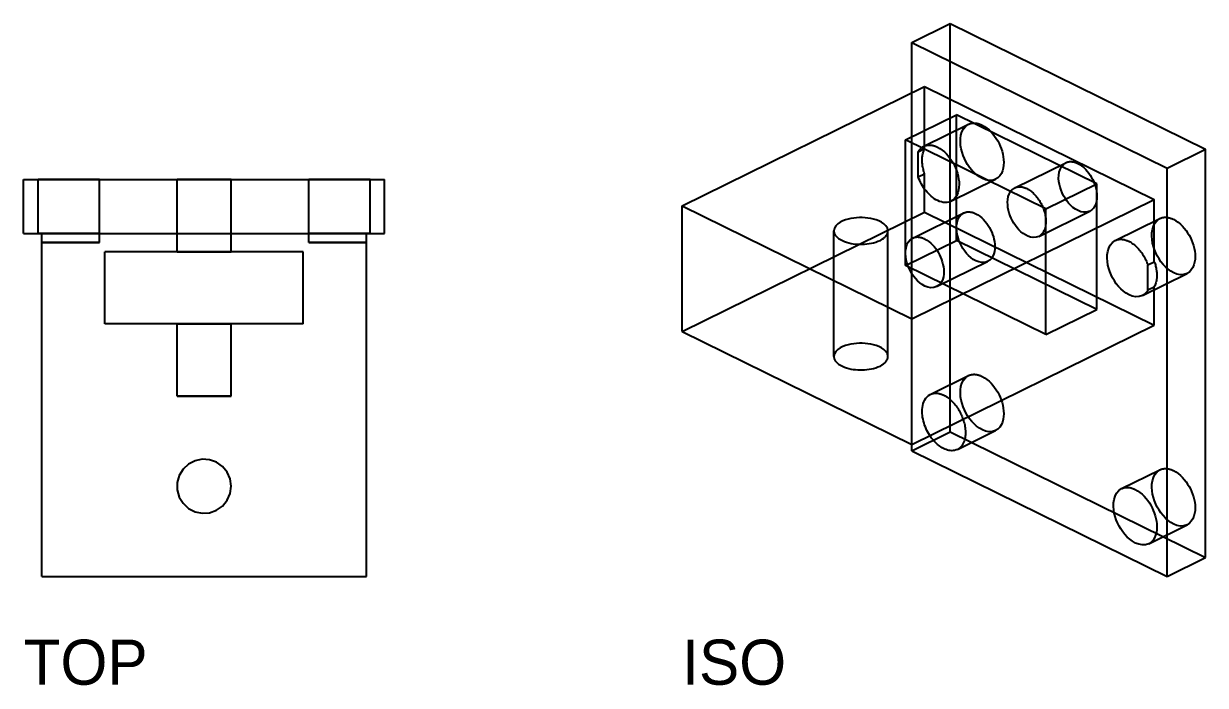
# Model space of a CAD drawing. Header units: millimetres. Extents: x 0 to 275, y -45 to 73.
# Drawn here: x 0 to 65.5, y 36.5 to 73.1 of the extents above; entities that cross this region are included whole.
import ezdxf

# ---------------------------------------------------------------- set-up
doc = ezdxf.new("R2010")
doc.units = ezdxf.units.MM
for name, color, linetype in [('ISO_HIDDEN', 8, 'CONTINUOUS'), ('ISO_VISIBLE', 7, 'Continuous'), ('TOP_HIDDEN', 8, 'CONTINUOUS'), ('TOP_VISIBLE', 7, 'Continuous')]:
    doc.layers.add(name, color=color, linetype=linetype)

msp = doc.modelspace()

# ---------------------------------------------------------------- linework, layer by layer
at = {"layer": 'ISO_HIDDEN'}
for points in [[(51.349, 50.508), (51.349, 73.138)], [(49.935, 66.209), (49.935, 69.656)], [(49.228, 49.811), (49.228, 69.308)], [(49.891, 66.342), (52.366, 67.56)], [(53.868, 64.51), (53.688, 64.452), (53.498, 64.444), (53.311, 64.479), (53.134, 64.547), (52.968, 64.64), (52.814, 64.752), (52.673, 64.879), (52.543, 65.018), (52.424, 65.167), (52.317, 65.324), (52.222, 65.489), (52.138, 65.659), (52.066, 65.835), (52.006, 66.016), (51.961, 66.2), (51.93, 66.388), (51.916, 66.578), (51.921, 66.768), (51.948, 66.956), (52.002, 67.138), (52.088, 67.307), (52.21, 67.453), (52.366, 67.56)], [(52.366, 67.56), (52.397, 67.575), (52.428, 67.587), (52.46, 67.598), (52.493, 67.607), (52.526, 67.615), (52.559, 67.621), (52.593, 67.625), (52.627, 67.628), (52.661, 67.629), (52.695, 67.629), (52.729, 67.627), (52.762, 67.624), (52.796, 67.619), (52.829, 67.614), (52.862, 67.607), (52.895, 67.599), (52.928, 67.59), (52.96, 67.579), (52.992, 67.568), (53.024, 67.556), (53.055, 67.543), (53.086, 67.53), (53.117, 67.515)], [(53.117, 67.515), (53.253, 67.438), (53.381, 67.349), (53.501, 67.248), (53.613, 67.139), (53.717, 67.022), (53.813, 66.899), (53.901, 66.77), (53.982, 66.637), (54.055, 66.498), (54.12, 66.356), (54.177, 66.211), (54.225, 66.062), (54.265, 65.911), (54.294, 65.757), (54.312, 65.602), (54.319, 65.446), (54.312, 65.29), (54.29, 65.135), (54.25, 64.984), (54.19, 64.84), (54.107, 64.708), (53.999, 64.595), (53.868, 64.51)], [(48.874, 59.734), (48.874, 66.697)], [(49.581, 66.035), (49.591, 66.052), (49.601, 66.069), (49.611, 66.085), (49.622, 66.101), (49.632, 66.117), (49.644, 66.132), (49.655, 66.148), (49.668, 66.163), (49.68, 66.177), (49.693, 66.192), (49.706, 66.206), (49.72, 66.22), (49.733, 66.233), (49.748, 66.246), (49.762, 66.258), (49.777, 66.27), (49.793, 66.282), (49.808, 66.293), (49.824, 66.304), (49.841, 66.314), (49.857, 66.324), (49.874, 66.333), (49.891, 66.342)], [(49.581, 66.035), (49.935, 66.209)], [(49.935, 64.817), (49.915, 64.876), (49.896, 64.935), (49.879, 64.995), (49.863, 65.055), (49.848, 65.115), (49.835, 65.176), (49.824, 65.238), (49.814, 65.299), (49.806, 65.361), (49.8, 65.423), (49.796, 65.485), (49.794, 65.547), (49.794, 65.609), (49.796, 65.672), (49.8, 65.734), (49.807, 65.796), (49.816, 65.857), (49.828, 65.918), (49.843, 65.979), (49.861, 66.038), (49.882, 66.097), (49.907, 66.154), (49.935, 66.209)], [(49.891, 66.342), (49.922, 66.356), (49.953, 66.369), (49.986, 66.379), (50.018, 66.389), (50.051, 66.396), (50.085, 66.402), (50.118, 66.406), (50.152, 66.409), (50.186, 66.41), (50.22, 66.41), (50.254, 66.408), (50.287, 66.405), (50.321, 66.401), (50.354, 66.395), (50.388, 66.388), (50.421, 66.38), (50.453, 66.371), (50.486, 66.361), (50.518, 66.35), (50.549, 66.338), (50.581, 66.325), (50.612, 66.311), (50.642, 66.296)], [(50.642, 66.296), (50.778, 66.22), (50.906, 66.13), (51.026, 66.03), (51.138, 65.921), (51.242, 65.804), (51.338, 65.681), (51.427, 65.552), (51.507, 65.418), (51.58, 65.28), (51.645, 65.138), (51.702, 64.992), (51.751, 64.843), (51.79, 64.692), (51.819, 64.539), (51.838, 64.383), (51.844, 64.227), (51.837, 64.071), (51.815, 63.916), (51.775, 63.765), (51.715, 63.621), (51.632, 63.489), (51.524, 63.377), (51.393, 63.292)], [(49.581, 64.643), (49.581, 66.035)], [(57.758, 65.431), (57.785, 65.444), (57.813, 65.455), (57.841, 65.465), (57.87, 65.473), (57.899, 65.479), (57.928, 65.485), (57.958, 65.488), (57.988, 65.491), (58.018, 65.492), (58.048, 65.491), (58.078, 65.49), (58.107, 65.487), (58.137, 65.483), (58.166, 65.478), (58.196, 65.472), (58.225, 65.465), (58.254, 65.457), (58.282, 65.448), (58.31, 65.438), (58.338, 65.428), (58.366, 65.416), (58.393, 65.404), (58.42, 65.391)], [(51.703, 61.126), (51.703, 65.304)], [(54.929, 64.039), (57.758, 65.431)], [(59.083, 62.74), (58.924, 62.689), (58.756, 62.682), (58.592, 62.713), (58.435, 62.773), (58.289, 62.855), (58.153, 62.954), (58.028, 63.066), (57.914, 63.188), (57.809, 63.319), (57.715, 63.458), (57.63, 63.603), (57.556, 63.754), (57.493, 63.909), (57.44, 64.068), (57.4, 64.231), (57.373, 64.397), (57.36, 64.564), (57.365, 64.732), (57.389, 64.898), (57.437, 65.059), (57.513, 65.208), (57.62, 65.336), (57.758, 65.431)], [(58.42, 65.391), (58.54, 65.324), (58.653, 65.245), (58.759, 65.156), (58.858, 65.06), (58.949, 64.957), (59.034, 64.848), (59.112, 64.734), (59.184, 64.616), (59.248, 64.494), (59.306, 64.369), (59.356, 64.24), (59.398, 64.109), (59.433, 63.976), (59.459, 63.84), (59.475, 63.703), (59.481, 63.565), (59.475, 63.428), (59.455, 63.291), (59.42, 63.158), (59.367, 63.031), (59.293, 62.914), (59.198, 62.815), (59.083, 62.74)], [(49.581, 64.643), (49.935, 64.817)], [(51.393, 63.292), (51.292, 63.252), (51.186, 63.229), (51.077, 63.223), (50.969, 63.232), (50.863, 63.254), (50.759, 63.287), (50.659, 63.329), (50.563, 63.379), (50.47, 63.437), (50.382, 63.5), (50.298, 63.569), (50.217, 63.642), (50.141, 63.719), (50.068, 63.8), (49.999, 63.884), (49.933, 63.971), (49.872, 64.06), (49.814, 64.152), (49.76, 64.246), (49.709, 64.343), (49.663, 64.441), (49.62, 64.541), (49.581, 64.643)], [(49.935, 62.693), (49.935, 64.817)], [(51.393, 63.292), (53.868, 64.51)], [(59.481, 57.297), (59.481, 64.26)], [(56.254, 61.347), (56.109, 61.298), (55.955, 61.288), (55.803, 61.31), (55.657, 61.358), (55.519, 61.426), (55.39, 61.51), (55.27, 61.607), (55.159, 61.714), (55.057, 61.829), (54.963, 61.951), (54.878, 62.079), (54.801, 62.213), (54.733, 62.351), (54.673, 62.493), (54.623, 62.639), (54.583, 62.787), (54.553, 62.939), (54.536, 63.092), (54.532, 63.246), (54.542, 63.399), (54.571, 63.55), (54.621, 63.696), (54.695, 63.831)], [(56.489, 62.948), (56.517, 62.876), (56.543, 62.804), (56.566, 62.731), (56.586, 62.657), (56.605, 62.583), (56.62, 62.508), (56.633, 62.432), (56.642, 62.356), (56.649, 62.28), (56.652, 62.203), (56.652, 62.127), (56.648, 62.05), (56.64, 61.974), (56.627, 61.898), (56.61, 61.824), (56.587, 61.751), (56.558, 61.68), (56.524, 61.611), (56.483, 61.546), (56.436, 61.486), (56.381, 61.432), (56.321, 61.386), (56.254, 61.347)], [(36.5, 56.078), (49.935, 62.693)], [(49.272, 61.253), (52.101, 62.646)], [(49.935, 62.693), (62.663, 56.426)], [(53.426, 59.955), (53.267, 59.903), (53.1, 59.897), (52.935, 59.928), (52.778, 59.988), (52.632, 60.07), (52.496, 60.168), (52.371, 60.28), (52.257, 60.403), (52.152, 60.534), (52.058, 60.673), (51.974, 60.818), (51.899, 60.969), (51.836, 61.124), (51.784, 61.283), (51.743, 61.446), (51.716, 61.612), (51.703, 61.779), (51.708, 61.947), (51.732, 62.113), (51.78, 62.273), (51.856, 62.423), (51.963, 62.551), (52.101, 62.646)], [(52.101, 62.646), (52.128, 62.659), (52.156, 62.67), (52.184, 62.679), (52.213, 62.687), (52.242, 62.694), (52.272, 62.699), (52.301, 62.703), (52.331, 62.705), (52.361, 62.706), (52.391, 62.706), (52.421, 62.705), (52.45, 62.702), (52.48, 62.698), (52.51, 62.693), (52.539, 62.687), (52.568, 62.68), (52.597, 62.672), (52.625, 62.663), (52.654, 62.653), (52.681, 62.642), (52.709, 62.631), (52.736, 62.619), (52.763, 62.606)], [(52.763, 62.606), (52.884, 62.538), (52.997, 62.459), (53.102, 62.371), (53.201, 62.274), (53.293, 62.171), (53.377, 62.063), (53.456, 61.949), (53.527, 61.831), (53.591, 61.709), (53.649, 61.584), (53.699, 61.455), (53.742, 61.324), (53.776, 61.19), (53.802, 61.055), (53.818, 60.918), (53.824, 60.78), (53.818, 60.642), (53.799, 60.506), (53.763, 60.373), (53.71, 60.246), (53.637, 60.129), (53.541, 60.03), (53.426, 59.955)], [(56.254, 61.347), (59.083, 62.74)], [(56.653, 55.904), (56.653, 62.867)], [(60.498, 61.12), (62.973, 62.338)], [(64.475, 59.288), (64.294, 59.23), (64.105, 59.222), (63.918, 59.257), (63.74, 59.325), (63.575, 59.418), (63.421, 59.53), (63.279, 59.657), (63.149, 59.796), (63.031, 59.945), (62.924, 60.102), (62.828, 60.266), (62.744, 60.437), (62.672, 60.613), (62.613, 60.794), (62.567, 60.978), (62.536, 61.166), (62.522, 61.355), (62.527, 61.545), (62.555, 61.734), (62.609, 61.916), (62.695, 62.085), (62.817, 62.231), (62.973, 62.338)], [(62.973, 62.338), (63.003, 62.352), (63.035, 62.365), (63.067, 62.376), (63.1, 62.385), (63.133, 62.392), (63.166, 62.398), (63.2, 62.403), (63.234, 62.405), (63.267, 62.407), (63.301, 62.406), (63.335, 62.405), (63.369, 62.401), (63.402, 62.397), (63.436, 62.391), (63.469, 62.384), (63.502, 62.376), (63.535, 62.367), (63.567, 62.357), (63.599, 62.346), (63.631, 62.334), (63.662, 62.321), (63.693, 62.307), (63.724, 62.293)], [(63.724, 62.293), (63.86, 62.216), (63.988, 62.126), (64.108, 62.026), (64.219, 61.917), (64.323, 61.8), (64.419, 61.677), (64.508, 61.548), (64.589, 61.414), (64.662, 61.276), (64.727, 61.134), (64.784, 60.988), (64.832, 60.84), (64.871, 60.688), (64.901, 60.535), (64.919, 60.38), (64.926, 60.223), (64.919, 60.067), (64.897, 59.913), (64.857, 59.762), (64.797, 59.618), (64.713, 59.486), (64.605, 59.373), (64.475, 59.288)], [(44.899, 54.685), (44.899, 61.649)], [(47.899, 54.685), (47.899, 61.649)], [(48.874, 59.734), (51.703, 61.126)], [(50.598, 58.562), (50.438, 58.511), (50.271, 58.504), (50.106, 58.535), (49.95, 58.595), (49.804, 58.677), (49.668, 58.776), (49.543, 58.888), (49.428, 59.01), (49.324, 59.142), (49.23, 59.28), (49.145, 59.425), (49.071, 59.576), (49.007, 59.731), (48.955, 59.891), (48.915, 60.053), (48.887, 60.219), (48.875, 60.386), (48.879, 60.554), (48.904, 60.72), (48.951, 60.881), (49.027, 61.03), (49.135, 61.159), (49.272, 61.253)], [(49.272, 61.253), (49.3, 61.266), (49.327, 61.277), (49.356, 61.287), (49.385, 61.295), (49.414, 61.301), (49.443, 61.307), (49.473, 61.31), (49.503, 61.313), (49.532, 61.314), (49.562, 61.314), (49.592, 61.312), (49.622, 61.309), (49.652, 61.305), (49.681, 61.3), (49.71, 61.294), (49.74, 61.287), (49.768, 61.279), (49.797, 61.27), (49.825, 61.26), (49.853, 61.25), (49.881, 61.238), (49.908, 61.226), (49.935, 61.213)], [(49.935, 61.213), (50.055, 61.146), (50.168, 61.067), (50.274, 60.978), (50.372, 60.882), (50.464, 60.779), (50.549, 60.67), (50.627, 60.556), (50.698, 60.438), (50.763, 60.316), (50.82, 60.191), (50.871, 60.062), (50.913, 59.931), (50.948, 59.798), (50.973, 59.662), (50.99, 59.525), (50.996, 59.388), (50.99, 59.25), (50.97, 59.113), (50.935, 58.98), (50.882, 58.853), (50.808, 58.737), (50.713, 58.637), (50.598, 58.562)], [(59.481, 57.297), (51.703, 61.126)], [(62, 58.069), (61.819, 58.011), (61.63, 58.003), (61.443, 58.039), (61.266, 58.107), (61.1, 58.2), (60.946, 58.311), (60.804, 58.438), (60.675, 58.577), (60.556, 58.726), (60.449, 58.883), (60.354, 59.048), (60.27, 59.218), (60.198, 59.394), (60.138, 59.575), (60.092, 59.76), (60.061, 59.947), (60.047, 60.137), (60.052, 60.327), (60.08, 60.515), (60.134, 60.697), (60.22, 60.866), (60.342, 61.012), (60.498, 61.12)], [(60.498, 61.12), (60.529, 61.134), (60.56, 61.146), (60.592, 61.157), (60.625, 61.166), (60.658, 61.174), (60.691, 61.18), (60.725, 61.184), (60.759, 61.187), (60.793, 61.188), (60.826, 61.188), (60.86, 61.186), (60.894, 61.183), (60.928, 61.178), (60.961, 61.173), (60.994, 61.166), (61.027, 61.158), (61.06, 61.149), (61.092, 61.139), (61.124, 61.127), (61.156, 61.115), (61.187, 61.102), (61.218, 61.089), (61.249, 61.074)], [(61.249, 61.074), (61.315, 61.039), (61.379, 61.001), (61.442, 60.96), (61.502, 60.916), (61.561, 60.87), (61.618, 60.821), (61.673, 60.77), (61.726, 60.717), (61.777, 60.663), (61.827, 60.607), (61.875, 60.549), (61.921, 60.49), (61.965, 60.43), (62.007, 60.369), (62.048, 60.306), (62.087, 60.242), (62.124, 60.177), (62.16, 60.111), (62.193, 60.044), (62.225, 59.977), (62.255, 59.908), (62.283, 59.839), (62.309, 59.769)], [(56.653, 55.904), (48.874, 59.734)], [(50.598, 58.562), (53.426, 59.955)], [(62, 58.069), (64.475, 59.288)], [(62.309, 58.376), (62.3, 58.359), (62.29, 58.343), (62.28, 58.326), (62.269, 58.31), (62.258, 58.294), (62.247, 58.279), (62.235, 58.263), (62.223, 58.248), (62.211, 58.234), (62.198, 58.219), (62.185, 58.205), (62.171, 58.192), (62.157, 58.178), (62.143, 58.165), (62.129, 58.153), (62.114, 58.141), (62.098, 58.129), (62.083, 58.118), (62.067, 58.107), (62.05, 58.097), (62.034, 58.087), (62.017, 58.078), (62, 58.069)], [(56.653, 55.904), (59.481, 57.297)], [(47.899, 54.685), (47.867, 54.838), (47.783, 54.971), (47.669, 55.079), (47.538, 55.166), (47.398, 55.237), (47.251, 55.293), (47.1, 55.338), (46.947, 55.373), (46.792, 55.398), (46.635, 55.415), (46.478, 55.423), (46.321, 55.423), (46.164, 55.415), (46.007, 55.398), (45.852, 55.373), (45.699, 55.338), (45.548, 55.293), (45.401, 55.237), (45.261, 55.166), (45.13, 55.079), (45.016, 54.971), (44.932, 54.838), (44.899, 54.685)], [(44.899, 54.685), (44.921, 54.562), (44.978, 54.45), (45.059, 54.354), (45.156, 54.273), (45.262, 54.204), (45.374, 54.147), (45.49, 54.098), (45.61, 54.058), (45.731, 54.024), (45.854, 53.997), (45.979, 53.977), (46.104, 53.961), (46.23, 53.952), (46.356, 53.947), (46.482, 53.948), (46.608, 53.954), (46.733, 53.965), (46.858, 53.982), (46.983, 54.005), (47.105, 54.034), (47.226, 54.069), (47.345, 54.112), (47.46, 54.163)], [(47.46, 54.163), (47.488, 54.177), (47.516, 54.192), (47.543, 54.207), (47.57, 54.223), (47.596, 54.24), (47.622, 54.257), (47.647, 54.276), (47.672, 54.294), (47.696, 54.314), (47.72, 54.335), (47.742, 54.356), (47.764, 54.379), (47.785, 54.402), (47.804, 54.426), (47.822, 54.452), (47.839, 54.478), (47.854, 54.505), (47.868, 54.534), (47.879, 54.563), (47.888, 54.593), (47.894, 54.623), (47.898, 54.654), (47.899, 54.685)], [(50.245, 52.59), (52.366, 53.634)], [(53.868, 50.584), (53.688, 50.526), (53.498, 50.518), (53.311, 50.553), (53.134, 50.621), (52.968, 50.714), (52.814, 50.826), (52.673, 50.953), (52.543, 51.092), (52.424, 51.241), (52.317, 51.398), (52.222, 51.562), (52.138, 51.733), (52.066, 51.909), (52.006, 52.09), (51.961, 52.274), (51.93, 52.462), (51.916, 52.652), (51.921, 52.842), (51.948, 53.03), (52.002, 53.212), (52.088, 53.381), (52.21, 53.527), (52.366, 53.634)], [(52.366, 53.634), (52.397, 53.648), (52.428, 53.661), (52.46, 53.672), (52.493, 53.681), (52.526, 53.689), (52.559, 53.694), (52.593, 53.699), (52.627, 53.701), (52.661, 53.703), (52.695, 53.702), (52.729, 53.701), (52.762, 53.698), (52.796, 53.693), (52.829, 53.687), (52.862, 53.681), (52.895, 53.672), (52.928, 53.663), (52.96, 53.653), (52.992, 53.642), (53.024, 53.63), (53.055, 53.617), (53.086, 53.603), (53.117, 53.589)], [(53.117, 53.589), (53.253, 53.512), (53.381, 53.422), (53.501, 53.322), (53.613, 53.213), (53.717, 53.096), (53.813, 52.973), (53.901, 52.844), (53.982, 52.71), (54.055, 52.572), (54.12, 52.43), (54.177, 52.284), (54.225, 52.136), (54.265, 51.984), (54.294, 51.831), (54.312, 51.676), (54.319, 51.52), (54.312, 51.363), (54.29, 51.209), (54.25, 51.058), (54.19, 50.914), (54.107, 50.782), (53.999, 50.669), (53.868, 50.584)], [(50.228, 50.304), (50.169, 50.397), (50.114, 50.492), (50.063, 50.59), (50.016, 50.689), (49.973, 50.79), (49.934, 50.893), (49.899, 50.998), (49.869, 51.104), (49.843, 51.211), (49.823, 51.319), (49.807, 51.428), (49.797, 51.537), (49.794, 51.647), (49.796, 51.758), (49.807, 51.867), (49.825, 51.976), (49.852, 52.082), (49.889, 52.186), (49.936, 52.285), (49.996, 52.378), (50.067, 52.461), (50.151, 52.533), (50.245, 52.59)], [(50.245, 52.59), (50.276, 52.604), (50.307, 52.616), (50.339, 52.627), (50.372, 52.637), (50.405, 52.644), (50.438, 52.65), (50.472, 52.654), (50.506, 52.657), (50.539, 52.658), (50.573, 52.658), (50.607, 52.656), (50.641, 52.653), (50.675, 52.649), (50.708, 52.643), (50.741, 52.636), (50.774, 52.628), (50.807, 52.619), (50.839, 52.609), (50.871, 52.598), (50.903, 52.586), (50.934, 52.573), (50.965, 52.559), (50.996, 52.544)], [(50.996, 52.544), (51.063, 52.509), (51.129, 52.47), (51.192, 52.428), (51.254, 52.383), (51.313, 52.335), (51.371, 52.286), (51.427, 52.234), (51.481, 52.18), (51.533, 52.124), (51.583, 52.067), (51.631, 52.008), (51.678, 51.948), (51.722, 51.886), (51.765, 51.823), (51.806, 51.759), (51.845, 51.693), (51.883, 51.627), (51.918, 51.559), (51.952, 51.491), (51.983, 51.422), (52.013, 51.352), (52.041, 51.281), (52.067, 51.209)], [(49.228, 49.463), (51.349, 50.508)], [(51.349, 50.508), (65.491, 43.544)], [(51.747, 49.539), (53.868, 50.584)], [(62.973, 48.412), (63.003, 48.426), (63.035, 48.439), (63.067, 48.449), (63.1, 48.459), (63.133, 48.466), (63.166, 48.472), (63.2, 48.476), (63.234, 48.479), (63.267, 48.48), (63.301, 48.48), (63.335, 48.478), (63.369, 48.475), (63.402, 48.471), (63.436, 48.465), (63.469, 48.458), (63.502, 48.45), (63.535, 48.441), (63.567, 48.431), (63.599, 48.42), (63.631, 48.408), (63.662, 48.395), (63.693, 48.381), (63.724, 48.366)], [(60.851, 47.367), (62.973, 48.412)], [(64.475, 45.362), (64.294, 45.303), (64.105, 45.296), (63.918, 45.331), (63.74, 45.399), (63.575, 45.492), (63.421, 45.604), (63.279, 45.731), (63.149, 45.87), (63.031, 46.018), (62.924, 46.176), (62.828, 46.34), (62.744, 46.511), (62.672, 46.687), (62.613, 46.867), (62.567, 47.052), (62.536, 47.24), (62.522, 47.429), (62.527, 47.619), (62.555, 47.807), (62.609, 47.989), (62.695, 48.159), (62.817, 48.304), (62.973, 48.412)], [(63.724, 48.366), (63.86, 48.29), (63.988, 48.2), (64.108, 48.1), (64.219, 47.991), (64.323, 47.874), (64.419, 47.751), (64.508, 47.622), (64.589, 47.488), (64.662, 47.35), (64.727, 47.208), (64.784, 47.062), (64.832, 46.913), (64.871, 46.762), (64.901, 46.609), (64.919, 46.453), (64.926, 46.297), (64.919, 46.141), (64.897, 45.986), (64.857, 45.835), (64.797, 45.691), (64.713, 45.559), (64.605, 45.447), (64.475, 45.362)], [(62.353, 44.317), (64.475, 45.362)]]:
    msp.add_lwpolyline(points, dxfattribs=at)
at = {"layer": 'ISO_VISIBLE'}
for points in [[(49.228, 72.093), (51.349, 73.138)], [(51.349, 73.138), (65.491, 66.175)], [(49.228, 69.308), (49.228, 72.093)], [(49.228, 72.093), (63.37, 65.13)], [(36.5, 63.041), (49.935, 69.656)], [(49.935, 69.656), (62.663, 63.389)], [(48.874, 66.697), (51.703, 68.089)], [(59.481, 64.26), (51.703, 68.089)], [(51.703, 65.304), (51.703, 68.089)], [(56.653, 62.867), (48.874, 66.697)], [(63.37, 65.13), (65.491, 66.175)], [(65.491, 43.544), (65.491, 66.175)], [(63.37, 42.5), (63.37, 65.13)], [(56.653, 62.867), (59.481, 64.26)], [(54.695, 63.831), (54.703, 63.842), (54.711, 63.854), (54.719, 63.864), (54.728, 63.875), (54.736, 63.886), (54.745, 63.896), (54.754, 63.907), (54.764, 63.917), (54.774, 63.927), (54.783, 63.936), (54.793, 63.946), (54.804, 63.955), (54.814, 63.964), (54.825, 63.972), (54.836, 63.981), (54.847, 63.989), (54.858, 63.997), (54.869, 64.005), (54.881, 64.012), (54.893, 64.019), (54.905, 64.026), (54.917, 64.032), (54.929, 64.039)], [(54.929, 64.039), (54.956, 64.051), (54.984, 64.062), (55.013, 64.072), (55.041, 64.08), (55.071, 64.087), (55.1, 64.092), (55.13, 64.096), (55.159, 64.098), (55.189, 64.099), (55.219, 64.099), (55.249, 64.097), (55.279, 64.095), (55.309, 64.091), (55.338, 64.086), (55.367, 64.08), (55.396, 64.072), (55.425, 64.064), (55.454, 64.055), (55.482, 64.046), (55.51, 64.035), (55.538, 64.024), (55.565, 64.011), (55.592, 63.999)], [(55.592, 63.999), (55.646, 63.97), (55.699, 63.939), (55.751, 63.906), (55.801, 63.87), (55.849, 63.833), (55.896, 63.794), (55.942, 63.753), (55.986, 63.711), (56.029, 63.667), (56.071, 63.622), (56.111, 63.576), (56.15, 63.528), (56.188, 63.48), (56.224, 63.43), (56.259, 63.38), (56.292, 63.328), (56.325, 63.276), (56.355, 63.223), (56.385, 63.17), (56.413, 63.115), (56.44, 63.06), (56.465, 63.004), (56.489, 62.948)], [(36.5, 56.078), (36.5, 63.041)], [(36.5, 63.041), (49.228, 56.774)], [(49.228, 56.774), (62.663, 63.389)], [(62.663, 59.943), (62.663, 63.389)], [(47.899, 61.649), (47.867, 61.801), (47.783, 61.934), (47.669, 62.042), (47.538, 62.129), (47.398, 62.2), (47.251, 62.256), (47.1, 62.301), (46.947, 62.336), (46.792, 62.361), (46.635, 62.378), (46.478, 62.386), (46.321, 62.386), (46.164, 62.378), (46.007, 62.361), (45.852, 62.336), (45.699, 62.301), (45.548, 62.256), (45.401, 62.2), (45.261, 62.129), (45.13, 62.042), (45.016, 61.934), (44.932, 61.801), (44.899, 61.649)], [(44.899, 61.649), (44.921, 61.525), (44.978, 61.413), (45.059, 61.317), (45.156, 61.236), (45.262, 61.167), (45.374, 61.11), (45.49, 61.061), (45.61, 61.021), (45.731, 60.987), (45.854, 60.96), (45.979, 60.94), (46.104, 60.924), (46.23, 60.915), (46.356, 60.91), (46.482, 60.911), (46.608, 60.917), (46.733, 60.929), (46.858, 60.945), (46.983, 60.968), (47.105, 60.997), (47.226, 61.032), (47.345, 61.075), (47.46, 61.126)], [(47.46, 61.126), (47.488, 61.14), (47.516, 61.155), (47.543, 61.17), (47.57, 61.186), (47.596, 61.203), (47.622, 61.22), (47.647, 61.239), (47.672, 61.258), (47.696, 61.277), (47.72, 61.298), (47.742, 61.319), (47.764, 61.342), (47.785, 61.365), (47.804, 61.39), (47.822, 61.415), (47.839, 61.441), (47.854, 61.469), (47.868, 61.497), (47.879, 61.526), (47.888, 61.556), (47.894, 61.586), (47.898, 61.617), (47.899, 61.649)], [(62.309, 59.769), (62.663, 59.943)], [(62.309, 58.376), (62.309, 59.769)], [(62.663, 59.943), (62.683, 59.884), (62.702, 59.824), (62.719, 59.765), (62.735, 59.704), (62.75, 59.644), (62.763, 59.583), (62.774, 59.522), (62.784, 59.46), (62.792, 59.399), (62.798, 59.337), (62.802, 59.274), (62.804, 59.212), (62.804, 59.15), (62.802, 59.088), (62.798, 59.026), (62.791, 58.964), (62.782, 58.902), (62.77, 58.841), (62.755, 58.781), (62.737, 58.721), (62.716, 58.663), (62.691, 58.605), (62.663, 58.55)], [(62.309, 58.376), (62.663, 58.55)], [(62.663, 56.426), (62.663, 58.55)], [(49.228, 49.811), (49.228, 56.774)], [(49.228, 49.811), (62.663, 56.426)], [(36.5, 56.078), (49.228, 49.811)], [(52.067, 51.209), (52.092, 51.133), (52.114, 51.056), (52.134, 50.978), (52.152, 50.9), (52.167, 50.821), (52.179, 50.742), (52.188, 50.663), (52.195, 50.583), (52.198, 50.503), (52.197, 50.423), (52.193, 50.343), (52.185, 50.263), (52.173, 50.184), (52.156, 50.105), (52.134, 50.028), (52.107, 49.953), (52.074, 49.88), (52.035, 49.81), (51.99, 49.744), (51.938, 49.682), (51.88, 49.627), (51.816, 49.579), (51.747, 49.539)], [(49.228, 49.463), (49.228, 49.811)], [(51.747, 49.539), (51.673, 49.509), (51.596, 49.487), (51.516, 49.475), (51.436, 49.471), (51.356, 49.476), (51.277, 49.487), (51.199, 49.506), (51.123, 49.531), (51.049, 49.56), (50.976, 49.595), (50.906, 49.633), (50.838, 49.675), (50.772, 49.721), (50.708, 49.769), (50.647, 49.821), (50.587, 49.874), (50.53, 49.93), (50.474, 49.988), (50.421, 50.048), (50.37, 50.11), (50.321, 50.173), (50.273, 50.238), (50.228, 50.304)], [(49.228, 49.463), (63.37, 42.5)], [(62.353, 44.317), (62.173, 44.259), (61.983, 44.251), (61.797, 44.286), (61.619, 44.354), (61.453, 44.447), (61.3, 44.559), (61.158, 44.686), (61.028, 44.825), (60.91, 44.974), (60.803, 45.131), (60.707, 45.296), (60.623, 45.466), (60.551, 45.642), (60.492, 45.823), (60.446, 46.007), (60.415, 46.195), (60.401, 46.385), (60.406, 46.575), (60.433, 46.763), (60.488, 46.945), (60.574, 47.114), (60.695, 47.26), (60.851, 47.367)], [(60.851, 47.367), (60.882, 47.382), (60.914, 47.394), (60.946, 47.405), (60.978, 47.414), (61.011, 47.422), (61.045, 47.428), (61.078, 47.432), (61.112, 47.435), (61.146, 47.436), (61.18, 47.436), (61.214, 47.434), (61.248, 47.431), (61.281, 47.426), (61.315, 47.421), (61.348, 47.414), (61.381, 47.406), (61.413, 47.397), (61.446, 47.386), (61.478, 47.375), (61.509, 47.363), (61.541, 47.35), (61.572, 47.337), (61.602, 47.322)], [(61.602, 47.322), (61.738, 47.245), (61.866, 47.156), (61.986, 47.055), (62.098, 46.946), (62.202, 46.829), (62.298, 46.706), (62.387, 46.577), (62.467, 46.444), (62.541, 46.305), (62.606, 46.163), (62.662, 46.018), (62.711, 45.869), (62.75, 45.718), (62.779, 45.564), (62.798, 45.409), (62.804, 45.253), (62.798, 45.097), (62.775, 44.942), (62.736, 44.791), (62.675, 44.647), (62.592, 44.515), (62.484, 44.402), (62.353, 44.317)], [(63.37, 42.5), (65.491, 43.544)]]:
    msp.add_lwpolyline(points, dxfattribs=at)
at = {"layer": 'TOP_HIDDEN'}
for points in [[(0, 61.5), (0, 64.5)], [(0, 64.5), (20, 64.5)], [(4.2, 64.5), (4.052, 64.5), (3.904, 64.5), (3.757, 64.5), (3.609, 64.5), (3.461, 64.5), (3.313, 64.5), (3.165, 64.5), (3.017, 64.5), (2.87, 64.5), (2.722, 64.5), (2.574, 64.5), (2.426, 64.5), (2.278, 64.5), (2.13, 64.5), (1.983, 64.5), (1.835, 64.5), (1.687, 64.5), (1.539, 64.5), (1.391, 64.5), (1.243, 64.5), (1.096, 64.5), (0.948, 64.5), (0.8, 64.5)], [(0.8, 64.5), (0.874, 64.5), (0.948, 64.5), (1.022, 64.5), (1.096, 64.5), (1.17, 64.5), (1.243, 64.5), (1.317, 64.5), (1.391, 64.5), (1.465, 64.5), (1.539, 64.5), (1.613, 64.5), (1.687, 64.5), (1.761, 64.5), (1.835, 64.5), (1.909, 64.5), (1.983, 64.5), (2.057, 64.5), (2.13, 64.5), (2.204, 64.5), (2.278, 64.5), (2.352, 64.5), (2.426, 64.5), (2.5, 64.5)], [(4.2, 64.5), (4.052, 64.5), (3.904, 64.5), (3.757, 64.5), (3.609, 64.5), (3.461, 64.5), (3.313, 64.5), (3.165, 64.5), (3.017, 64.5), (2.87, 64.5), (2.722, 64.5), (2.574, 64.5), (2.426, 64.5), (2.278, 64.5), (2.13, 64.5), (1.983, 64.5), (1.835, 64.5), (1.687, 64.5), (1.539, 64.5), (1.391, 64.5), (1.243, 64.5), (1.096, 64.5), (0.948, 64.5), (0.8, 64.5)], [(0.8, 64.5), (0.874, 64.5), (0.948, 64.5), (1.022, 64.5), (1.096, 64.5), (1.17, 64.5), (1.243, 64.5), (1.317, 64.5), (1.391, 64.5), (1.465, 64.5), (1.539, 64.5), (1.613, 64.5), (1.687, 64.5), (1.761, 64.5), (1.835, 64.5), (1.909, 64.5), (1.983, 64.5), (2.057, 64.5), (2.13, 64.5), (2.204, 64.5), (2.278, 64.5), (2.352, 64.5), (2.426, 64.5), (2.5, 64.5)], [(0.8, 61.5), (0.8, 64.5)], [(0.8, 61.5), (0.8, 64.5)], [(2.5, 64.5), (2.574, 64.5), (2.648, 64.5), (2.722, 64.5), (2.796, 64.5), (2.87, 64.5), (2.943, 64.5), (3.017, 64.5), (3.091, 64.5), (3.165, 64.5), (3.239, 64.5), (3.313, 64.5), (3.387, 64.5), (3.461, 64.5), (3.535, 64.5), (3.609, 64.5), (3.683, 64.5), (3.757, 64.5), (3.83, 64.5), (3.904, 64.5), (3.978, 64.5), (4.052, 64.5), (4.126, 64.5), (4.2, 64.5)], [(2.5, 64.5), (2.574, 64.5), (2.648, 64.5), (2.722, 64.5), (2.796, 64.5), (2.87, 64.5), (2.943, 64.5), (3.017, 64.5), (3.091, 64.5), (3.165, 64.5), (3.239, 64.5), (3.313, 64.5), (3.387, 64.5), (3.461, 64.5), (3.535, 64.5), (3.609, 64.5), (3.683, 64.5), (3.757, 64.5), (3.83, 64.5), (3.904, 64.5), (3.978, 64.5), (4.052, 64.5), (4.126, 64.5), (4.2, 64.5)], [(4.2, 61.5), (4.2, 64.5)], [(4.2, 61), (4.2, 64.5)], [(11.5, 64.5), (11.37, 64.5), (11.239, 64.5), (11.109, 64.5), (10.978, 64.5), (10.848, 64.5), (10.717, 64.5), (10.587, 64.5), (10.457, 64.5), (10.326, 64.5), (10.196, 64.5), (10.065, 64.5), (9.935, 64.5), (9.804, 64.5), (9.674, 64.5), (9.543, 64.5), (9.413, 64.5), (9.283, 64.5), (9.152, 64.5), (9.022, 64.5), (8.891, 64.5), (8.761, 64.5), (8.63, 64.5), (8.5, 64.5)], [(8.5, 64.5), (8.565, 64.5), (8.63, 64.5), (8.696, 64.5), (8.761, 64.5), (8.826, 64.5), (8.891, 64.5), (8.957, 64.5), (9.022, 64.5), (9.087, 64.5), (9.152, 64.5), (9.217, 64.5), (9.283, 64.5), (9.348, 64.5), (9.413, 64.5), (9.478, 64.5), (9.543, 64.5), (9.609, 64.5), (9.674, 64.5), (9.739, 64.5), (9.804, 64.5), (9.87, 64.5), (9.935, 64.5), (10, 64.5)], [(8.5, 60.5), (8.5, 64.5)], [(10, 64.5), (10.065, 64.5), (10.13, 64.5), (10.196, 64.5), (10.261, 64.5), (10.326, 64.5), (10.391, 64.5), (10.457, 64.5), (10.522, 64.5), (10.587, 64.5), (10.652, 64.5), (10.717, 64.5), (10.783, 64.5), (10.848, 64.5), (10.913, 64.5), (10.978, 64.5), (11.043, 64.5), (11.109, 64.5), (11.174, 64.5), (11.239, 64.5), (11.304, 64.5), (11.37, 64.5), (11.435, 64.5), (11.5, 64.5)], [(11.5, 60.5), (11.5, 64.5)], [(19.2, 64.5), (19.052, 64.5), (18.904, 64.5), (18.757, 64.5), (18.609, 64.5), (18.461, 64.5), (18.313, 64.5), (18.165, 64.5), (18.017, 64.5), (17.87, 64.5), (17.722, 64.5), (17.574, 64.5), (17.426, 64.5), (17.278, 64.5), (17.13, 64.5), (16.983, 64.5), (16.835, 64.5), (16.687, 64.5), (16.539, 64.5), (16.391, 64.5), (16.243, 64.5), (16.096, 64.5), (15.948, 64.5), (15.8, 64.5)], [(15.8, 64.5), (15.874, 64.5), (15.948, 64.5), (16.022, 64.5), (16.096, 64.5), (16.17, 64.5), (16.243, 64.5), (16.317, 64.5), (16.391, 64.5), (16.465, 64.5), (16.539, 64.5), (16.613, 64.5), (16.687, 64.5), (16.761, 64.5), (16.835, 64.5), (16.909, 64.5), (16.983, 64.5), (17.057, 64.5), (17.13, 64.5), (17.204, 64.5), (17.278, 64.5), (17.352, 64.5), (17.426, 64.5), (17.5, 64.5)], [(19.2, 64.5), (19.052, 64.5), (18.904, 64.5), (18.757, 64.5), (18.609, 64.5), (18.461, 64.5), (18.313, 64.5), (18.165, 64.5), (18.017, 64.5), (17.87, 64.5), (17.722, 64.5), (17.574, 64.5), (17.426, 64.5), (17.278, 64.5), (17.13, 64.5), (16.983, 64.5), (16.835, 64.5), (16.687, 64.5), (16.539, 64.5), (16.391, 64.5), (16.243, 64.5), (16.096, 64.5), (15.948, 64.5), (15.8, 64.5)], [(15.8, 64.5), (15.874, 64.5), (15.948, 64.5), (16.022, 64.5), (16.096, 64.5), (16.17, 64.5), (16.243, 64.5), (16.317, 64.5), (16.391, 64.5), (16.465, 64.5), (16.539, 64.5), (16.613, 64.5), (16.687, 64.5), (16.761, 64.5), (16.835, 64.5), (16.909, 64.5), (16.983, 64.5), (17.057, 64.5), (17.13, 64.5), (17.204, 64.5), (17.278, 64.5), (17.352, 64.5), (17.426, 64.5), (17.5, 64.5)], [(15.8, 61.5), (15.8, 64.5)], [(15.8, 61), (15.8, 64.5)], [(17.5, 64.5), (17.574, 64.5), (17.648, 64.5), (17.722, 64.5), (17.796, 64.5), (17.87, 64.5), (17.943, 64.5), (18.017, 64.5), (18.091, 64.5), (18.165, 64.5), (18.239, 64.5), (18.313, 64.5), (18.387, 64.5), (18.461, 64.5), (18.535, 64.5), (18.609, 64.5), (18.683, 64.5), (18.757, 64.5), (18.83, 64.5), (18.904, 64.5), (18.978, 64.5), (19.052, 64.5), (19.126, 64.5), (19.2, 64.5)], [(17.5, 64.5), (17.574, 64.5), (17.648, 64.5), (17.722, 64.5), (17.796, 64.5), (17.87, 64.5), (17.943, 64.5), (18.017, 64.5), (18.091, 64.5), (18.165, 64.5), (18.239, 64.5), (18.313, 64.5), (18.387, 64.5), (18.461, 64.5), (18.535, 64.5), (18.609, 64.5), (18.683, 64.5), (18.757, 64.5), (18.83, 64.5), (18.904, 64.5), (18.978, 64.5), (19.052, 64.5), (19.126, 64.5), (19.2, 64.5)], [(19.2, 61.5), (19.2, 64.5)], [(19.2, 61.5), (19.2, 64.5)], [(20, 61.5), (20, 64.5)], [(0, 61.5), (20, 61.5)], [(4.2, 61.5), (4.052, 61.5), (3.904, 61.5), (3.757, 61.5), (3.609, 61.5), (3.461, 61.5), (3.313, 61.5), (3.165, 61.5), (3.017, 61.5), (2.87, 61.5), (2.722, 61.5), (2.574, 61.5), (2.426, 61.5), (2.278, 61.5), (2.13, 61.5), (1.983, 61.5), (1.835, 61.5), (1.687, 61.5), (1.539, 61.5), (1.391, 61.5), (1.243, 61.5), (1.096, 61.5), (0.948, 61.5), (0.8, 61.5)], [(0.8, 61.5), (0.874, 61.5), (0.948, 61.5), (1.022, 61.5), (1.096, 61.5), (1.17, 61.5), (1.243, 61.5), (1.317, 61.5), (1.391, 61.5), (1.465, 61.5), (1.539, 61.5), (1.613, 61.5), (1.687, 61.5), (1.761, 61.5), (1.835, 61.5), (1.909, 61.5), (1.983, 61.5), (2.057, 61.5), (2.13, 61.5), (2.204, 61.5), (2.278, 61.5), (2.352, 61.5), (2.426, 61.5), (2.5, 61.5)], [(1, 61.5), (0.991, 61.5), (0.983, 61.5), (0.974, 61.5), (0.965, 61.5), (0.957, 61.5), (0.948, 61.5), (0.939, 61.5), (0.93, 61.5), (0.922, 61.5), (0.913, 61.5), (0.904, 61.5), (0.896, 61.5), (0.887, 61.5), (0.878, 61.5), (0.87, 61.5), (0.861, 61.5), (0.852, 61.5), (0.843, 61.5), (0.835, 61.5), (0.826, 61.5), (0.817, 61.5), (0.809, 61.5), (0.8, 61.5)], [(0.8, 61.5), (0.809, 61.5), (0.817, 61.5), (0.826, 61.5), (0.835, 61.5), (0.843, 61.5), (0.852, 61.5), (0.861, 61.5), (0.87, 61.5), (0.878, 61.5), (0.887, 61.5), (0.896, 61.5), (0.904, 61.5), (0.913, 61.5), (0.922, 61.5), (0.93, 61.5), (0.939, 61.5), (0.948, 61.5), (0.957, 61.5), (0.965, 61.5), (0.974, 61.5), (0.983, 61.5), (0.991, 61.5), (1, 61.5)], [(1, 61.5), (19, 61.5)], [(1, 61.5), (19, 61.5)], [(1, 42.5), (1, 61.5)], [(1, 61), (1, 61.5)], [(1, 61), (1, 61.5)], [(1, 61), (1.065, 61), (1.13, 61), (1.196, 61), (1.261, 61), (1.326, 61), (1.391, 61), (1.457, 61), (1.522, 61), (1.587, 61), (1.652, 61), (1.717, 61), (1.783, 61), (1.848, 61), (1.913, 61), (1.978, 61), (2.043, 61), (2.109, 61), (2.174, 61), (2.239, 61), (2.304, 61), (2.37, 61), (2.435, 61), (2.5, 61)], [(4.2, 61), (4.061, 61), (3.922, 61), (3.783, 61), (3.643, 61), (3.504, 61), (3.365, 61), (3.226, 61), (3.087, 61), (2.948, 61), (2.809, 61), (2.67, 61), (2.53, 61), (2.391, 61), (2.252, 61), (2.113, 61), (1.974, 61), (1.835, 61), (1.696, 61), (1.557, 61), (1.417, 61), (1.278, 61), (1.139, 61), (1, 61)], [(2.5, 61.5), (2.574, 61.5), (2.648, 61.5), (2.722, 61.5), (2.796, 61.5), (2.87, 61.5), (2.943, 61.5), (3.017, 61.5), (3.091, 61.5), (3.165, 61.5), (3.239, 61.5), (3.313, 61.5), (3.387, 61.5), (3.461, 61.5), (3.535, 61.5), (3.609, 61.5), (3.683, 61.5), (3.757, 61.5), (3.83, 61.5), (3.904, 61.5), (3.978, 61.5), (4.052, 61.5), (4.126, 61.5), (4.2, 61.5)], [(2.5, 61), (2.574, 61), (2.648, 61), (2.722, 61), (2.796, 61), (2.87, 61), (2.943, 61), (3.017, 61), (3.091, 61), (3.165, 61), (3.239, 61), (3.313, 61), (3.387, 61), (3.461, 61), (3.535, 61), (3.609, 61), (3.683, 61), (3.757, 61), (3.83, 61), (3.904, 61), (3.978, 61), (4.052, 61), (4.126, 61), (4.2, 61)], [(19.2, 61.5), (19.052, 61.5), (18.904, 61.5), (18.757, 61.5), (18.609, 61.5), (18.461, 61.5), (18.313, 61.5), (18.165, 61.5), (18.017, 61.5), (17.87, 61.5), (17.722, 61.5), (17.574, 61.5), (17.426, 61.5), (17.278, 61.5), (17.13, 61.5), (16.983, 61.5), (16.835, 61.5), (16.687, 61.5), (16.539, 61.5), (16.391, 61.5), (16.243, 61.5), (16.096, 61.5), (15.948, 61.5), (15.8, 61.5)], [(15.8, 61.5), (15.874, 61.5), (15.948, 61.5), (16.022, 61.5), (16.096, 61.5), (16.17, 61.5), (16.243, 61.5), (16.317, 61.5), (16.391, 61.5), (16.465, 61.5), (16.539, 61.5), (16.613, 61.5), (16.687, 61.5), (16.761, 61.5), (16.835, 61.5), (16.909, 61.5), (16.983, 61.5), (17.057, 61.5), (17.13, 61.5), (17.204, 61.5), (17.278, 61.5), (17.352, 61.5), (17.426, 61.5), (17.5, 61.5)], [(19, 61), (18.861, 61), (18.722, 61), (18.583, 61), (18.443, 61), (18.304, 61), (18.165, 61), (18.026, 61), (17.887, 61), (17.748, 61), (17.609, 61), (17.47, 61), (17.33, 61), (17.191, 61), (17.052, 61), (16.913, 61), (16.774, 61), (16.635, 61), (16.496, 61), (16.357, 61), (16.217, 61), (16.078, 61), (15.939, 61), (15.8, 61)], [(15.8, 61), (15.874, 61), (15.948, 61), (16.022, 61), (16.096, 61), (16.17, 61), (16.243, 61), (16.317, 61), (16.391, 61), (16.465, 61), (16.539, 61), (16.613, 61), (16.687, 61), (16.761, 61), (16.835, 61), (16.909, 61), (16.983, 61), (17.057, 61), (17.13, 61), (17.204, 61), (17.278, 61), (17.352, 61), (17.426, 61), (17.5, 61)], [(17.5, 61.5), (17.574, 61.5), (17.648, 61.5), (17.722, 61.5), (17.796, 61.5), (17.87, 61.5), (17.943, 61.5), (18.017, 61.5), (18.091, 61.5), (18.165, 61.5), (18.239, 61.5), (18.313, 61.5), (18.387, 61.5), (18.461, 61.5), (18.535, 61.5), (18.609, 61.5), (18.683, 61.5), (18.757, 61.5), (18.83, 61.5), (18.904, 61.5), (18.978, 61.5), (19.052, 61.5), (19.126, 61.5), (19.2, 61.5)], [(17.5, 61), (17.565, 61), (17.63, 61), (17.696, 61), (17.761, 61), (17.826, 61), (17.891, 61), (17.957, 61), (18.022, 61), (18.087, 61), (18.152, 61), (18.217, 61), (18.283, 61), (18.348, 61), (18.413, 61), (18.478, 61), (18.543, 61), (18.609, 61), (18.674, 61), (18.739, 61), (18.804, 61), (18.87, 61), (18.935, 61), (19, 61)], [(19, 61.5), (19.009, 61.5), (19.017, 61.5), (19.026, 61.5), (19.035, 61.5), (19.043, 61.5), (19.052, 61.5), (19.061, 61.5), (19.07, 61.5), (19.078, 61.5), (19.087, 61.5), (19.096, 61.5), (19.104, 61.5), (19.113, 61.5), (19.122, 61.5), (19.13, 61.5), (19.139, 61.5), (19.148, 61.5), (19.157, 61.5), (19.165, 61.5), (19.174, 61.5), (19.183, 61.5), (19.191, 61.5), (19.2, 61.5)], [(19.2, 61.5), (19.191, 61.5), (19.183, 61.5), (19.174, 61.5), (19.165, 61.5), (19.157, 61.5), (19.148, 61.5), (19.139, 61.5), (19.13, 61.5), (19.122, 61.5), (19.113, 61.5), (19.104, 61.5), (19.096, 61.5), (19.087, 61.5), (19.078, 61.5), (19.07, 61.5), (19.061, 61.5), (19.052, 61.5), (19.043, 61.5), (19.035, 61.5), (19.026, 61.5), (19.017, 61.5), (19.009, 61.5), (19, 61.5)], [(19, 42.5), (19, 61.5)], [(19, 61), (19, 61.5)], [(19, 61), (19, 61.5)], [(4.5, 56.5), (4.5, 60.5)], [(15.5, 60.5), (4.5, 60.5)], [(11.5, 60.5), (11.37, 60.5), (11.239, 60.5), (11.109, 60.5), (10.978, 60.5), (10.848, 60.5), (10.717, 60.5), (10.587, 60.5), (10.457, 60.5), (10.326, 60.5), (10.196, 60.5), (10.065, 60.5), (9.935, 60.5), (9.804, 60.5), (9.674, 60.5), (9.543, 60.5), (9.413, 60.5), (9.283, 60.5), (9.152, 60.5), (9.022, 60.5), (8.891, 60.5), (8.761, 60.5), (8.63, 60.5), (8.5, 60.5)], [(8.5, 60.5), (8.565, 60.5), (8.63, 60.5), (8.696, 60.5), (8.761, 60.5), (8.826, 60.5), (8.891, 60.5), (8.957, 60.5), (9.022, 60.5), (9.087, 60.5), (9.152, 60.5), (9.217, 60.5), (9.283, 60.5), (9.348, 60.5), (9.413, 60.5), (9.478, 60.5), (9.543, 60.5), (9.609, 60.5), (9.674, 60.5), (9.739, 60.5), (9.804, 60.5), (9.87, 60.5), (9.935, 60.5), (10, 60.5)], [(10, 60.5), (10.065, 60.5), (10.13, 60.5), (10.196, 60.5), (10.261, 60.5), (10.326, 60.5), (10.391, 60.5), (10.457, 60.5), (10.522, 60.5), (10.587, 60.5), (10.652, 60.5), (10.717, 60.5), (10.783, 60.5), (10.848, 60.5), (10.913, 60.5), (10.978, 60.5), (11.043, 60.5), (11.109, 60.5), (11.174, 60.5), (11.239, 60.5), (11.304, 60.5), (11.37, 60.5), (11.435, 60.5), (11.5, 60.5)], [(15.5, 56.5), (15.5, 60.5)], [(15.5, 56.5), (4.5, 56.5)], [(11.5, 56.5), (11.37, 56.5), (11.239, 56.5), (11.109, 56.5), (10.978, 56.5), (10.848, 56.5), (10.717, 56.5), (10.587, 56.5), (10.457, 56.5), (10.326, 56.5), (10.196, 56.5), (10.065, 56.5), (9.935, 56.5), (9.804, 56.5), (9.674, 56.5), (9.543, 56.5), (9.413, 56.5), (9.283, 56.5), (9.152, 56.5), (9.022, 56.5), (8.891, 56.5), (8.761, 56.5), (8.63, 56.5), (8.5, 56.5)], [(8.5, 56.5), (8.565, 56.5), (8.63, 56.5), (8.696, 56.5), (8.761, 56.5), (8.826, 56.5), (8.891, 56.5), (8.957, 56.5), (9.022, 56.5), (9.087, 56.5), (9.152, 56.5), (9.217, 56.5), (9.283, 56.5), (9.348, 56.5), (9.413, 56.5), (9.478, 56.5), (9.543, 56.5), (9.609, 56.5), (9.674, 56.5), (9.739, 56.5), (9.804, 56.5), (9.87, 56.5), (9.935, 56.5), (10, 56.5)], [(8.5, 52.5), (8.5, 56.5)], [(10, 56.5), (10.065, 56.5), (10.13, 56.5), (10.196, 56.5), (10.261, 56.5), (10.326, 56.5), (10.391, 56.5), (10.457, 56.5), (10.522, 56.5), (10.587, 56.5), (10.652, 56.5), (10.717, 56.5), (10.783, 56.5), (10.848, 56.5), (10.913, 56.5), (10.978, 56.5), (11.043, 56.5), (11.109, 56.5), (11.174, 56.5), (11.239, 56.5), (11.304, 56.5), (11.37, 56.5), (11.435, 56.5), (11.5, 56.5)], [(11.5, 52.5), (11.5, 56.5)], [(11.5, 52.5), (11.37, 52.5), (11.239, 52.5), (11.109, 52.5), (10.978, 52.5), (10.848, 52.5), (10.717, 52.5), (10.587, 52.5), (10.457, 52.5), (10.326, 52.5), (10.196, 52.5), (10.065, 52.5), (9.935, 52.5), (9.804, 52.5), (9.674, 52.5), (9.543, 52.5), (9.413, 52.5), (9.283, 52.5), (9.152, 52.5), (9.022, 52.5), (8.891, 52.5), (8.761, 52.5), (8.63, 52.5), (8.5, 52.5)], [(8.5, 52.5), (8.565, 52.5), (8.63, 52.5), (8.696, 52.5), (8.761, 52.5), (8.826, 52.5), (8.891, 52.5), (8.957, 52.5), (9.022, 52.5), (9.087, 52.5), (9.152, 52.5), (9.217, 52.5), (9.283, 52.5), (9.348, 52.5), (9.413, 52.5), (9.478, 52.5), (9.543, 52.5), (9.609, 52.5), (9.674, 52.5), (9.739, 52.5), (9.804, 52.5), (9.87, 52.5), (9.935, 52.5), (10, 52.5)], [(10, 52.5), (10.065, 52.5), (10.13, 52.5), (10.196, 52.5), (10.261, 52.5), (10.326, 52.5), (10.391, 52.5), (10.457, 52.5), (10.522, 52.5), (10.587, 52.5), (10.652, 52.5), (10.717, 52.5), (10.783, 52.5), (10.848, 52.5), (10.913, 52.5), (10.978, 52.5), (11.043, 52.5), (11.109, 52.5), (11.174, 52.5), (11.239, 52.5), (11.304, 52.5), (11.37, 52.5), (11.435, 52.5), (11.5, 52.5)], [(11.5, 47.5), (11.444, 47.905), (11.282, 48.279), (11.024, 48.596), (10.69, 48.832), (10.305, 48.969), (9.898, 48.997), (9.498, 48.913), (9.135, 48.725), (8.836, 48.447), (8.624, 48.098), (8.514, 47.704), (8.514, 47.296), (8.624, 46.902), (8.836, 46.553), (9.135, 46.275), (9.498, 46.087), (9.898, 46.003), (10.305, 46.031), (10.69, 46.168), (11.024, 46.404), (11.282, 46.721), (11.444, 47.095), (11.5, 47.5)], [(1, 42.5), (19, 42.5)]]:
    msp.add_lwpolyline(points, dxfattribs=at)
at = {"layer": 'TOP_VISIBLE'}
for points in [[(0, 61.5), (0, 64.5)], [(0, 64.5), (20, 64.5)], [(20, 61.5), (20, 64.5)], [(0, 61.5), (20, 61.5)], [(1, 42.5), (1, 61.5)], [(19, 42.5), (19, 61.5)], [(4.5, 56.5), (4.5, 60.5)], [(15.5, 60.5), (4.5, 60.5)], [(15.5, 56.5), (15.5, 60.5)], [(15.5, 56.5), (4.5, 56.5)], [(11.5, 47.5), (11.444, 47.905), (11.282, 48.279), (11.024, 48.596), (10.69, 48.832), (10.305, 48.969), (9.898, 48.997), (9.498, 48.913), (9.135, 48.725), (8.836, 48.447), (8.624, 48.098), (8.514, 47.704), (8.514, 47.296), (8.624, 46.902), (8.836, 46.553), (9.135, 46.275), (9.498, 46.087), (9.898, 46.003), (10.305, 46.031), (10.69, 46.168), (11.024, 46.404), (11.282, 46.721), (11.444, 47.095), (11.5, 47.5)], [(1, 42.5), (19, 42.5)]]:
    msp.add_lwpolyline(points, dxfattribs=at)

# ---------------------------------------------------------------- texts
at = {"layer": 'ISO_VISIBLE'}
msp.add_text('ISO', height=2.5, dxfattribs=at).set_placement((36.5, 36.5))
at = {"layer": 'TOP_VISIBLE'}
msp.add_text('TOP', height=2.5, dxfattribs=at).set_placement((0, 36.5))

doc.saveas('drawing.dxf')
